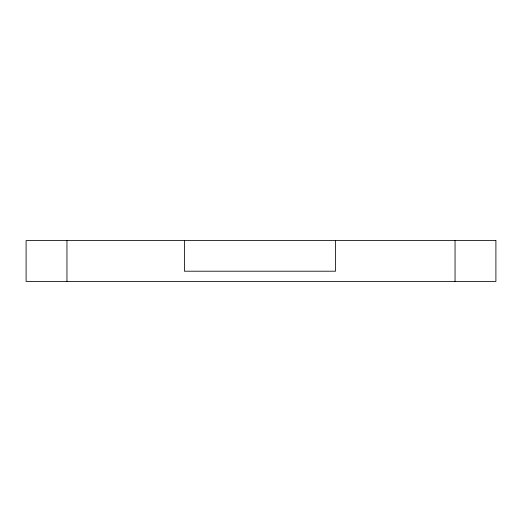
<?xml version="1.0" encoding="UTF-8"?>
<svg xmlns="http://www.w3.org/2000/svg" width="522" height="522" viewBox="0 0 522 522"><rect width="100%" height="100%" fill="white"/><g stroke="black" fill="none" stroke-linecap="round" stroke-linejoin="round"><path stroke-width="0.78" d="M455.047 240.577L455.047 281.423M335.555 240.577L335.555 271.212L184.403 271.212L184.403 240.577M66.953 240.577L66.953 281.423M495.9 240.577L26.1 240.577L26.1 281.423L495.9 281.423L495.9 240.577"/></g></svg>
